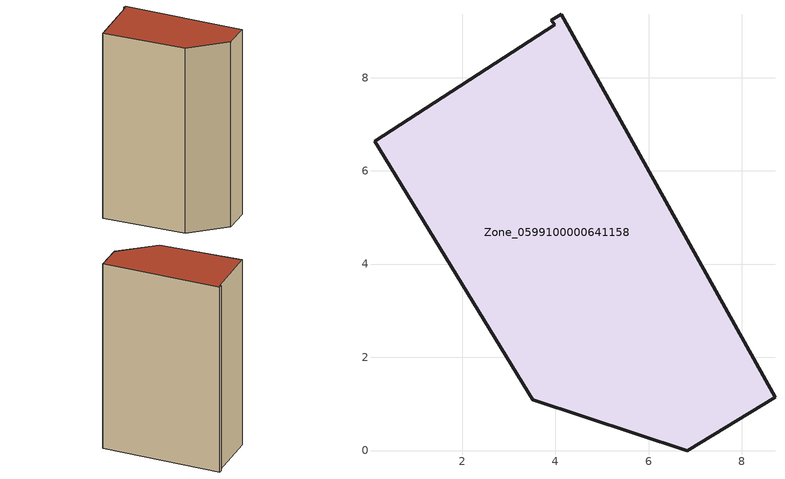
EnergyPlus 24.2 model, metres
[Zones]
Zone_0599100000641158
 floor ground (C_G): 0.12,6.63 3.99,9.14 3.92,9.23 4.12,9.35 8.71,1.14 6.83,0 3.51,1.09 z3.37
 wall outside (C_F): 3.51,1.09 6.83,0 8.71,1.14 4.12,9.35 3.92,9.23 3.99,9.14 0.12,6.63 3.51,1.09 z3.37:18.36
 roof outside (C_R): 3.99,9.14 0.12,6.63 3.51,1.09 6.83,0 8.71,1.14 4.12,9.35 3.92,9.23 z18.36
[BUILDING]
Pand.0599100000641158: North Axis=0; Terrain=City; Loads Convergence Tolerance Value=0.04; Temperature Convergence Tolerance Value=0.4; Solar Distribution=FullExterior; Maximum Number of Warmup Days=25; Minimum Number of Warmup Days=1
[Site:Location]
Rotterdam.The.Hague.AP_ZH_NLD Design_Conditions: Latitude=51.96; Longitude=4.45; Time Zone=1; Elevation=-4.5
[SITE:GROUNDTEMPERATURE:BUILDINGSURFACE]
18, 18, 18, 18, 18, 18, 18, 18, 18, 18, 18, 18
[MATERIAL] Thermal Absorptance=0.9; Solar Absorptance=0.7; Visible Absorptance=0.7
Name | Roughness | Thickness | Conductivity | Density | Specific Heat
G.TI.1946 | MediumSmooth | 0.15 | 1 | 540 | 1210
F.TI.1946 | Rough | 0.3 | 0.857143 | 1920 | 840
R.TI.1946 | MediumRough | 0.2 | 0.1 | 1500 | 1000
[CONSTRUCTION]
C_G: G.TI.1946
C_F: F.TI.1946
C_R: R.TI.1946
[ZONE]
Zone_0599100000641158: Type=1; Multiplier=1; Ceiling Height=Autocalculate; Volume=Autocalculate; Floor Area=autocalculate; Part of Total Floor Area=Yes
[ZONEINFILTRATION:DESIGNFLOWRATE]
Infil_Zone_0599100000641158: Zone or ZoneList or Space or SpaceList=Zone_0599100000641158; Schedule=AlwaysOn; Design Flow Rate Calculation Method=Flow/Area; Flow Rate per Floor Area=0.003; Constant Term Coefficient=1; Temperature Term Coefficient=0; Velocity Term Coefficient=0; Velocity Squared Term Coefficient=0
[HVACTEMPLATE:ZONE:IDEALLOADSAIRSYSTEM]
Zone_0599100000641158: Maximum Heating Supply Air Temperature=50; Minimum Cooling Supply Air Temperature=13; Maximum Heating Supply Air Humidity Ratio=0.0156; Minimum Cooling Supply Air Humidity Ratio=0.0077; Heating Limit=NoLimit; Cooling Limit=NoLimit; Dehumidification Control Type=ConstantSensibleHeatRatio; Cooling Sensible Heat Ratio=0.7; Dehumidification Setpoint=60; Humidification Control Type=None; Humidification Setpoint=30; Outdoor Air Method=None; Outdoor Air Flow Rate per Person=0.00944; Outdoor Air Flow Rate per Zone Floor Area=0; Outdoor Air Flow Rate per Zone=0; Demand Controlled Ventilation Type=None; Outdoor Air Economizer Type=NoEconomizer; Heat Recovery Type=None; Sensible Heat Recovery Effectiveness=0.7; Latent Heat Recovery Effectiveness=0.65
[ZONECONTROL:THERMOSTAT]
ThermostatControl_Zone_0599100000641158: Zone or ZoneList=Zone_0599100000641158; Control Type Schedule=DualSetpointControlType; Control 1=Thermostat_Zone_0599100000641158; Temperature Difference Between Cutout And Setpoint=0
[THERMOSTATSETPOINT:DUALSETPOINT]
Thermostat_Zone_0599100000641158: Heating Setpoint Temperature Schedule=HeatingSetpoint_Zone_0599100000641158; Cooling Setpoint Temperature Schedule=CoolingSetpoint_Zone_0599100000641158
[SCHEDULE:COMPACT]
HeatingSetpoint_Zone_0599100000641158: Through: 12/31, For: AllDays, Until: 24:00, 21
CoolingSetpoint_Zone_0599100000641158: Through: 12/31, For: AllDays, Until: 24:00, 24
DualSetpointControlType: Through: 12/31, For: AllDays, Until: 24:00, 4
AlwaysOn: Through: 12/31, For: AllDays, Until: 24:00, 1
